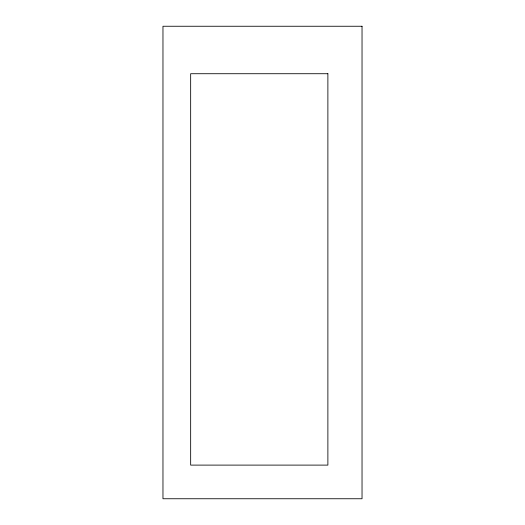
<?xml version="1.0" encoding="UTF-8"?>
<svg xmlns="http://www.w3.org/2000/svg" width="525" height="525" viewBox="0 0 525 525"><rect width="100%" height="100%" fill="white"/><g stroke="black" fill="none" stroke-linecap="round" stroke-linejoin="round"><path stroke-width="0.79" d="M362.033 26.25L162.967 26.25L162.967 498.75L362.033 498.75L362.033 26.25M327.882 73.723L190.66 73.723L190.66 465.104L327.882 465.104L327.882 73.723"/></g></svg>
